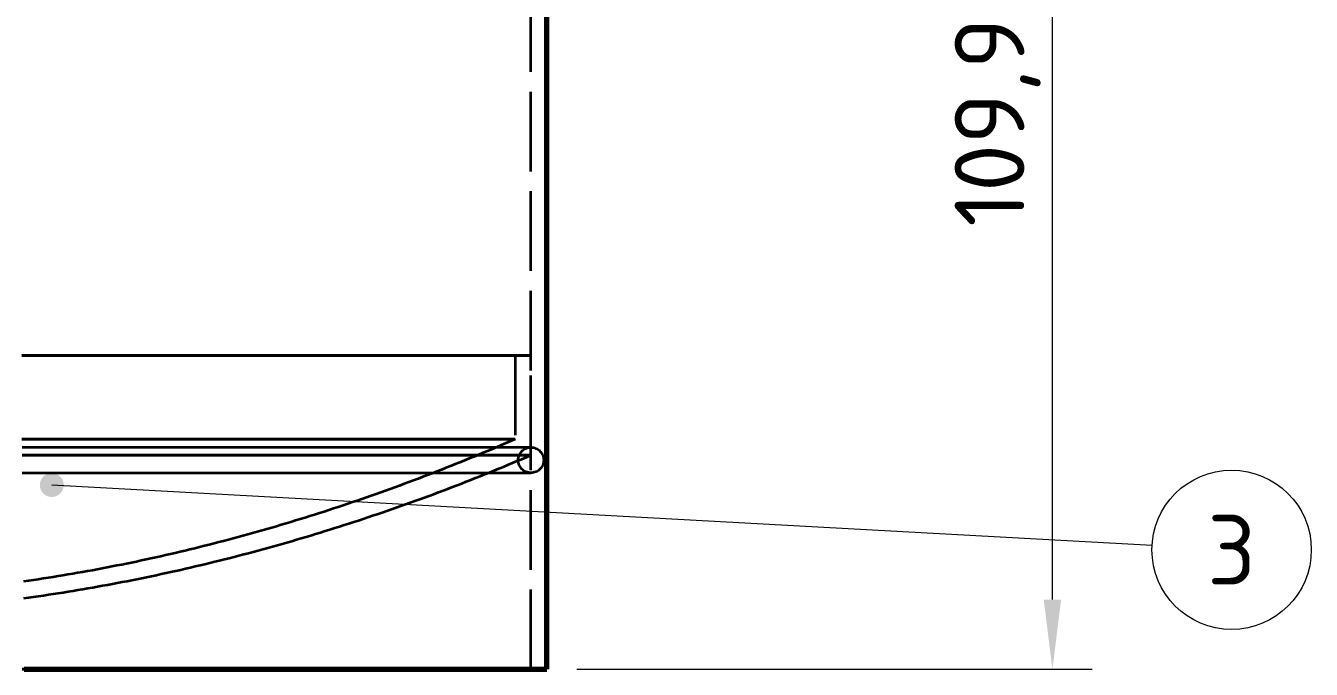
# Model space of a CAD drawing. Header units: millimetres. Extents: x 0 to 2382, y 0 to 420.
# Drawn here: x 171.3 to 235.8, y 153.5 to 185.8 of the extents above; entities that cross this region are included whole.
import ezdxf
from ezdxf.enums import TextEntityAlignment as Align

# ---------------------------------------------------------------- set-up
doc = ezdxf.new("R2010")
doc.units = ezdxf.units.MM
doc.linetypes.add('IRAM-E-TRAZOS', pattern=[5, 4, -1])
for name, color, linetype, lineweight in [('01-VISIBLE', 7, 'CONTINUOUS', 70), ('02-OCULTA', 4, 'IRAM-E-TRAZOS', 35), ('04-COTA', 3, 'CONTINUOUS', 18), ('06-TEXTO', 7, 'CONTINUOUS', 25), ('08-FINA', 5, 'CONTINUOUS', 18)]:
    doc.layers.add(name, color=color, linetype=linetype, lineweight=lineweight)
doc.styles.add('ISO3098', font='isocpeur.ttf')
doc.dimstyles.new('FLAMA-IRAM', dxfattribs={"dimtxt": 3.5, "dimasz": 3.5, "dimexe": 2, "dimexo": 1.5, "dimgap": 1, "dimtad": 1, "dimdec": 1, "dimtxsty": 'ISO3098', "dimblk": 'IRAM_FLECHA', "dimblk1": 'IRAM_FLECHA', "dimblk2": 'IRAM_FLECHA', "dimcen": 2.5, "dimclrd": 256, "dimclre": 256, "dimclrt": 256, "dimazin": 3, "dimtfac": 1, "dimtmove": 0, "dimatfit": 3, "dimlwd": 18, "dimlwe": 18})

# ---------------------------------------------------------------- blocks, each defined once
blk = doc.blocks.new('IRAM_FLECHA')
blk.add_solid([(0, 0), (-1, 0.125), (-1, -0.125)])

msp = doc.modelspace()

# ---------------------------------------------------------------- hatches: boundary and pattern name
at = {"layer": '08-FINA'}
h = msp.add_hatch(color=7, dxfattribs=at)
h.dxf.hatch_style = 1
edge = h.paths.add_edge_path()
edge.add_arc((172.559, 162.721), 0.6, 0, 360)

# ---------------------------------------------------------------- linework, layer by layer
at = {"layer": '01-VISIBLE'}
msp.add_line((197.422, 153.471), (197.422, 204.809), dxfattribs=at)
msp.add_lwpolyline([(171.172, 153.471), (171.422, 153.471), (171.672, 153.471), (171.922, 153.471), (172.172, 153.471), (172.422, 153.471), (172.672, 153.471), (172.922, 153.471), (173.172, 153.471), (173.422, 153.471), (173.672, 153.471), (173.922, 153.471), (174.172, 153.471), (174.422, 153.471), (174.672, 153.471), (174.922, 153.471), (175.172, 153.471), (175.422, 153.471), (175.672, 153.471), (175.922, 153.471), (176.172, 153.471), (176.422, 153.471), (176.672, 153.471), (176.922, 153.471), (177.172, 153.471), (177.422, 153.471), (177.672, 153.471), (177.922, 153.471), (178.172, 153.471), (178.422, 153.471), (178.672, 153.471), (178.922, 153.471), (179.172, 153.471), (179.422, 153.471), (179.672, 153.471), (179.922, 153.471), (180.172, 153.471), (180.422, 153.471), (180.672, 153.471), (180.922, 153.471), (181.172, 153.471), (181.422, 153.471), (181.672, 153.471), (181.922, 153.471), (182.172, 153.471), (182.422, 153.471), (182.672, 153.471), (182.922, 153.471), (183.172, 153.471), (183.422, 153.471), (183.672, 153.471), (183.922, 153.471), (184.172, 153.471), (184.422, 153.471), (184.672, 153.471), (184.922, 153.471), (185.172, 153.471), (185.422, 153.471), (185.672, 153.471), (185.922, 153.471), (186.172, 153.471), (186.422, 153.471), (186.672, 153.471), (186.922, 153.471), (187.172, 153.471), (187.422, 153.471), (187.672, 153.471), (187.922, 153.471), (188.172, 153.471), (188.422, 153.471), (188.672, 153.471), (188.922, 153.471), (189.172, 153.471), (189.422, 153.471), (189.672, 153.471), (189.922, 153.471), (190.172, 153.471), (190.422, 153.471), (190.672, 153.471), (190.922, 153.471), (191.172, 153.471), (191.422, 153.471), (191.672, 153.471), (191.922, 153.471), (192.172, 153.471), (192.422, 153.471), (192.672, 153.471), (192.922, 153.471), (193.172, 153.471), (193.422, 153.471), (193.672, 153.471), (193.922, 153.471), (194.172, 153.471), (194.422, 153.471), (194.672, 153.471), (194.922, 153.471), (195.172, 153.471), (195.422, 153.471), (195.672, 153.471), (195.922, 153.471), (196.172, 153.471), (196.422, 153.471), (196.672, 153.471), (196.922, 153.471), (197.172, 153.471), (197.422, 153.471)], dxfattribs=at)
at = {"layer": '02-OCULTA'}
for p, q in [((196.622, 153.471), (196.622, 311.614)), ((195.822, 169.221), (195.822, 165.021)), ((196.622, 164.221), (196.622, 169.221))]:
    msp.add_line(p, q, dxfattribs=at)
for points in [[(195.822, 169.221), (195.571, 169.221), (195.321, 169.221), (195.071, 169.221), (194.821, 169.221), (194.571, 169.221), (194.321, 169.221), (194.07, 169.221), (193.82, 169.221), (193.57, 169.221), (193.32, 169.221), (193.07, 169.221), (192.82, 169.221), (192.569, 169.221), (192.319, 169.221), (192.069, 169.221), (191.819, 169.221), (191.569, 169.221), (191.319, 169.221), (191.068, 169.221), (190.818, 169.221), (190.568, 169.221), (190.318, 169.221), (190.068, 169.221), (189.818, 169.221), (189.567, 169.221), (189.317, 169.221), (189.067, 169.221), (188.817, 169.221), (188.567, 169.221), (188.317, 169.221), (188.066, 169.221), (187.816, 169.221), (187.566, 169.221), (187.316, 169.221), (187.066, 169.221), (186.816, 169.221), (186.565, 169.221), (186.315, 169.221), (186.065, 169.221), (185.815, 169.221), (185.565, 169.221), (185.314, 169.221), (185.064, 169.221), (184.814, 169.221), (184.564, 169.221), (184.314, 169.221), (184.064, 169.221), (183.813, 169.221), (183.563, 169.221), (183.313, 169.221), (183.063, 169.221), (182.813, 169.221), (182.563, 169.221), (182.312, 169.221), (182.062, 169.221), (181.812, 169.221), (181.562, 169.221), (181.312, 169.221), (181.062, 169.221), (180.811, 169.221), (180.561, 169.221), (180.311, 169.221), (180.061, 169.221), (179.811, 169.221), (179.561, 169.221), (179.31, 169.221), (179.06, 169.221), (178.81, 169.221), (178.56, 169.221), (178.31, 169.221), (178.06, 169.221), (177.809, 169.221), (177.559, 169.221), (177.309, 169.221), (177.059, 169.221), (176.809, 169.221), (176.559, 169.221), (176.308, 169.221), (176.058, 169.221), (175.808, 169.221), (175.558, 169.221), (175.308, 169.221), (175.058, 169.221), (174.807, 169.221), (174.557, 169.221), (174.307, 169.221), (174.057, 169.221), (173.807, 169.221), (173.556, 169.221), (173.306, 169.221), (173.056, 169.221), (172.806, 169.221), (172.556, 169.221), (172.306, 169.221), (172.055, 169.221), (171.805, 169.221), (171.555, 169.221), (171.305, 169.221), (171.055, 169.221)], [(171.055, 169.221), (171.305, 169.221), (171.555, 169.221), (171.805, 169.221), (172.055, 169.221), (172.306, 169.221), (172.556, 169.221), (172.806, 169.221), (173.056, 169.221), (173.306, 169.221), (173.556, 169.221), (173.807, 169.221), (174.057, 169.221), (174.307, 169.221), (174.557, 169.221), (174.807, 169.221), (175.058, 169.221), (175.308, 169.221), (175.558, 169.221), (175.808, 169.221), (176.058, 169.221), (176.308, 169.221), (176.559, 169.221), (176.809, 169.221), (177.059, 169.221), (177.309, 169.221), (177.559, 169.221), (177.809, 169.221), (178.06, 169.221), (178.31, 169.221), (178.56, 169.221), (178.81, 169.221), (179.06, 169.221), (179.31, 169.221), (179.561, 169.221), (179.811, 169.221), (180.061, 169.221), (180.311, 169.221), (180.561, 169.221), (180.811, 169.221), (181.062, 169.221), (181.312, 169.221), (181.562, 169.221), (181.812, 169.221), (182.062, 169.221), (182.312, 169.221), (182.563, 169.221), (182.813, 169.221), (183.063, 169.221), (183.313, 169.221), (183.563, 169.221), (183.813, 169.221), (184.064, 169.221), (184.314, 169.221), (184.564, 169.221), (184.814, 169.221), (185.064, 169.221), (185.314, 169.221), (185.565, 169.221), (185.815, 169.221), (186.065, 169.221), (186.315, 169.221), (186.565, 169.221), (186.816, 169.221), (187.066, 169.221), (187.316, 169.221), (187.566, 169.221), (187.816, 169.221), (188.066, 169.221), (188.317, 169.221), (188.567, 169.221), (188.817, 169.221), (189.067, 169.221), (189.317, 169.221), (189.567, 169.221), (189.818, 169.221), (190.068, 169.221), (190.318, 169.221), (190.568, 169.221), (190.818, 169.221), (191.068, 169.221), (191.319, 169.221), (191.569, 169.221), (191.819, 169.221), (192.069, 169.221), (192.319, 169.221), (192.569, 169.221), (192.82, 169.221), (193.07, 169.221), (193.32, 169.221), (193.57, 169.221), (193.82, 169.221), (194.07, 169.221), (194.321, 169.221), (194.571, 169.221), (194.821, 169.221), (195.071, 169.221), (195.321, 169.221), (195.571, 169.221), (195.822, 169.221)], [(196.622, 169.221), (196.371, 169.221), (196.121, 169.221), (195.87, 169.221), (195.62, 169.221), (195.369, 169.221), (195.119, 169.221), (194.868, 169.221), (194.618, 169.221), (194.367, 169.221), (194.117, 169.221), (193.866, 169.221), (193.616, 169.221), (193.365, 169.221), (193.115, 169.221), (192.864, 169.221), (192.614, 169.221), (192.363, 169.221), (192.113, 169.221), (191.862, 169.221), (191.612, 169.221), (191.361, 169.221), (191.111, 169.221), (190.86, 169.221), (190.61, 169.221), (190.359, 169.221), (190.109, 169.221), (189.858, 169.221), (189.608, 169.221), (189.357, 169.221), (189.107, 169.221), (188.856, 169.221), (188.606, 169.221), (188.355, 169.221), (188.105, 169.221), (187.854, 169.221), (187.604, 169.221), (187.353, 169.221), (187.103, 169.221), (186.852, 169.221), (186.602, 169.221), (186.351, 169.221), (186.101, 169.221), (185.85, 169.221), (185.6, 169.221), (185.349, 169.221), (185.099, 169.221), (184.848, 169.221), (184.598, 169.221), (184.347, 169.221), (184.097, 169.221), (183.846, 169.221), (183.596, 169.221), (183.345, 169.221), (183.095, 169.221), (182.844, 169.221), (182.594, 169.221), (182.343, 169.221), (182.093, 169.221), (181.842, 169.221), (181.592, 169.221), (181.341, 169.221), (181.091, 169.221), (180.84, 169.221), (180.59, 169.221), (180.339, 169.221), (180.089, 169.221), (179.838, 169.221), (179.588, 169.221), (179.337, 169.221), (179.087, 169.221), (178.836, 169.221), (178.586, 169.221), (178.335, 169.221), (178.085, 169.221), (177.834, 169.221), (177.584, 169.221), (177.333, 169.221), (177.083, 169.221), (176.832, 169.221), (176.582, 169.221), (176.331, 169.221), (176.081, 169.221), (175.83, 169.221), (175.58, 169.221), (175.329, 169.221), (175.079, 169.221), (174.828, 169.221), (174.578, 169.221), (174.327, 169.221), (174.077, 169.221), (173.826, 169.221), (173.576, 169.221), (173.325, 169.221), (173.075, 169.221), (172.824, 169.221), (172.574, 169.221), (172.323, 169.221), (172.073, 169.221), (171.822, 169.221), (171.571, 169.221), (171.321, 169.221), (171.07, 169.221)], [(171.07, 169.221), (171.321, 169.221), (171.571, 169.221), (171.822, 169.221), (172.073, 169.221), (172.323, 169.221), (172.574, 169.221), (172.824, 169.221), (173.075, 169.221), (173.325, 169.221), (173.576, 169.221), (173.826, 169.221), (174.077, 169.221), (174.327, 169.221), (174.578, 169.221), (174.828, 169.221), (175.079, 169.221), (175.329, 169.221), (175.58, 169.221), (175.83, 169.221), (176.081, 169.221), (176.331, 169.221), (176.582, 169.221), (176.832, 169.221), (177.083, 169.221), (177.333, 169.221), (177.584, 169.221), (177.834, 169.221), (178.085, 169.221), (178.335, 169.221), (178.586, 169.221), (178.836, 169.221), (179.087, 169.221), (179.337, 169.221), (179.588, 169.221), (179.838, 169.221), (180.089, 169.221), (180.339, 169.221), (180.59, 169.221), (180.84, 169.221), (181.091, 169.221), (181.341, 169.221), (181.592, 169.221), (181.842, 169.221), (182.093, 169.221), (182.343, 169.221), (182.594, 169.221), (182.844, 169.221), (183.095, 169.221), (183.345, 169.221), (183.596, 169.221), (183.846, 169.221), (184.097, 169.221), (184.347, 169.221), (184.598, 169.221), (184.848, 169.221), (185.099, 169.221), (185.349, 169.221), (185.6, 169.221), (185.85, 169.221), (186.101, 169.221), (186.351, 169.221), (186.602, 169.221), (186.852, 169.221), (187.103, 169.221), (187.353, 169.221), (187.604, 169.221), (187.854, 169.221), (188.105, 169.221), (188.355, 169.221), (188.606, 169.221), (188.856, 169.221), (189.107, 169.221), (189.357, 169.221), (189.608, 169.221), (189.858, 169.221), (190.109, 169.221), (190.359, 169.221), (190.61, 169.221), (190.86, 169.221), (191.111, 169.221), (191.361, 169.221), (191.612, 169.221), (191.862, 169.221), (192.113, 169.221), (192.363, 169.221), (192.614, 169.221), (192.864, 169.221), (193.115, 169.221), (193.365, 169.221), (193.616, 169.221), (193.866, 169.221), (194.117, 169.221), (194.367, 169.221), (194.618, 169.221), (194.868, 169.221), (195.119, 169.221), (195.369, 169.221), (195.62, 169.221), (195.87, 169.221), (196.121, 169.221), (196.371, 169.221), (196.622, 169.221)], [(195.822, 165.021), (195.571, 165.021), (195.321, 165.021), (195.071, 165.021), (194.821, 165.021), (194.571, 165.021), (194.321, 165.021), (194.07, 165.021), (193.82, 165.021), (193.57, 165.021), (193.32, 165.021), (193.07, 165.021), (192.82, 165.021), (192.569, 165.021), (192.319, 165.021), (192.069, 165.021), (191.819, 165.021), (191.569, 165.021), (191.319, 165.021), (191.068, 165.021), (190.818, 165.021), (190.568, 165.021), (190.318, 165.021), (190.068, 165.021), (189.818, 165.021), (189.567, 165.021), (189.317, 165.021), (189.067, 165.021), (188.817, 165.021), (188.567, 165.021), (188.317, 165.021), (188.066, 165.021), (187.816, 165.021), (187.566, 165.021), (187.316, 165.021), (187.066, 165.021), (186.816, 165.021), (186.565, 165.021), (186.315, 165.021), (186.065, 165.021), (185.815, 165.021), (185.565, 165.021), (185.314, 165.021), (185.064, 165.021), (184.814, 165.021), (184.564, 165.021), (184.314, 165.021), (184.064, 165.021), (183.813, 165.021), (183.563, 165.021), (183.313, 165.021), (183.063, 165.021), (182.813, 165.021), (182.563, 165.021), (182.312, 165.021), (182.062, 165.021), (181.812, 165.021), (181.562, 165.021), (181.312, 165.021), (181.062, 165.021), (180.811, 165.021), (180.561, 165.021), (180.311, 165.021), (180.061, 165.021), (179.811, 165.021), (179.561, 165.021), (179.31, 165.021), (179.06, 165.021), (178.81, 165.021), (178.56, 165.021), (178.31, 165.021), (178.06, 165.021), (177.809, 165.021), (177.559, 165.021), (177.309, 165.021), (177.059, 165.021), (176.809, 165.021), (176.559, 165.021), (176.308, 165.021), (176.058, 165.021), (175.808, 165.021), (175.558, 165.021), (175.308, 165.021), (175.058, 165.021), (174.807, 165.021), (174.557, 165.021), (174.307, 165.021), (174.057, 165.021), (173.807, 165.021), (173.556, 165.021), (173.306, 165.021), (173.056, 165.021), (172.806, 165.021), (172.556, 165.021), (172.306, 165.021), (172.055, 165.021), (171.805, 165.021), (171.555, 165.021), (171.305, 165.021), (171.055, 165.021)], [(171.055, 165.021), (171.305, 165.021), (171.555, 165.021), (171.805, 165.021), (172.055, 165.021), (172.306, 165.021), (172.556, 165.021), (172.806, 165.021), (173.056, 165.021), (173.306, 165.021), (173.556, 165.021), (173.807, 165.021), (174.057, 165.021), (174.307, 165.021), (174.557, 165.021), (174.807, 165.021), (175.058, 165.021), (175.308, 165.021), (175.558, 165.021), (175.808, 165.021), (176.058, 165.021), (176.308, 165.021), (176.559, 165.021), (176.809, 165.021), (177.059, 165.021), (177.309, 165.021), (177.559, 165.021), (177.809, 165.021), (178.06, 165.021), (178.31, 165.021), (178.56, 165.021), (178.81, 165.021), (179.06, 165.021), (179.31, 165.021), (179.561, 165.021), (179.811, 165.021), (180.061, 165.021), (180.311, 165.021), (180.561, 165.021), (180.811, 165.021), (181.062, 165.021), (181.312, 165.021), (181.562, 165.021), (181.812, 165.021), (182.062, 165.021), (182.312, 165.021), (182.563, 165.021), (182.813, 165.021), (183.063, 165.021), (183.313, 165.021), (183.563, 165.021), (183.813, 165.021), (184.064, 165.021), (184.314, 165.021), (184.564, 165.021), (184.814, 165.021), (185.064, 165.021), (185.314, 165.021), (185.565, 165.021), (185.815, 165.021), (186.065, 165.021), (186.315, 165.021), (186.565, 165.021), (186.816, 165.021), (187.066, 165.021), (187.316, 165.021), (187.566, 165.021), (187.816, 165.021), (188.066, 165.021), (188.317, 165.021), (188.567, 165.021), (188.817, 165.021), (189.067, 165.021), (189.317, 165.021), (189.567, 165.021), (189.818, 165.021), (190.068, 165.021), (190.318, 165.021), (190.568, 165.021), (190.818, 165.021), (191.068, 165.021), (191.319, 165.021), (191.569, 165.021), (191.819, 165.021), (192.069, 165.021), (192.319, 165.021), (192.569, 165.021), (192.82, 165.021), (193.07, 165.021), (193.32, 165.021), (193.57, 165.021), (193.82, 165.021), (194.07, 165.021), (194.321, 165.021), (194.571, 165.021), (194.821, 165.021), (195.071, 165.021), (195.321, 165.021), (195.571, 165.021), (195.822, 165.021)], [(195.822, 165.021), (195.592, 164.922), (195.363, 164.822), (195.133, 164.723), (194.903, 164.625), (194.672, 164.528), (194.442, 164.43), (194.211, 164.334), (193.98, 164.238), (193.749, 164.142), (193.517, 164.047), (193.285, 163.953), (193.053, 163.859), (192.821, 163.765), (192.589, 163.672), (192.356, 163.58), (192.124, 163.488), (191.891, 163.397), (191.657, 163.307), (191.424, 163.217), (191.19, 163.127), (190.956, 163.038), (190.722, 162.95), (190.488, 162.862), (190.253, 162.775), (190.018, 162.689), (189.784, 162.603), (189.548, 162.517), (189.313, 162.432), (189.077, 162.348), (188.842, 162.264), (188.605, 162.181), (188.369, 162.099), (188.133, 162.017), (187.896, 161.936), (187.659, 161.855), (187.422, 161.775), (187.185, 161.695), (186.948, 161.616), (186.71, 161.538), (186.472, 161.46), (186.234, 161.383), (185.996, 161.307), (185.757, 161.231), (185.519, 161.156), (185.28, 161.081), (185.041, 161.007), (184.802, 160.934), (184.562, 160.861), (184.323, 160.789), (184.083, 160.717), (183.843, 160.647), (183.603, 160.576), (183.362, 160.507), (183.122, 160.438), (182.881, 160.369), (182.64, 160.302), (182.399, 160.235), (182.158, 160.168), (181.916, 160.103), (181.675, 160.037), (181.433, 159.973), (181.191, 159.909), (180.949, 159.846), (180.707, 159.784), (180.464, 159.722), (180.222, 159.661), (179.979, 159.6), (179.736, 159.54), (179.493, 159.481), (179.25, 159.422), (179.006, 159.365), (178.763, 159.307), (178.519, 159.251), (178.275, 159.195), (178.031, 159.14), (177.787, 159.085), (177.542, 159.031), (177.298, 158.978), (177.053, 158.926), (176.808, 158.874), (176.563, 158.823), (176.318, 158.773), (176.073, 158.723), (175.828, 158.674), (175.582, 158.625), (175.337, 158.578), (175.091, 158.531), (174.845, 158.484), (174.599, 158.439), (174.353, 158.394), (174.106, 158.35), (173.86, 158.306), (173.613, 158.264), (173.367, 158.222), (173.12, 158.18), (172.873, 158.14), (172.626, 158.1), (172.379, 158.06), (172.132, 158.022), (171.884, 157.984), (171.637, 157.947), (171.389, 157.91), (171.142, 157.875)], [(196.622, 164.611), (196.371, 164.611), (196.121, 164.611), (195.87, 164.611), (195.62, 164.611), (195.369, 164.611), (195.119, 164.611), (194.868, 164.611), (194.618, 164.611), (194.367, 164.611), (194.117, 164.611), (193.866, 164.611), (193.616, 164.611), (193.365, 164.611), (193.115, 164.611), (192.864, 164.611), (192.614, 164.611), (192.363, 164.611), (192.113, 164.611), (191.862, 164.611), (191.612, 164.611), (191.361, 164.611), (191.111, 164.611), (190.86, 164.611), (190.61, 164.611), (190.359, 164.611), (190.109, 164.611), (189.858, 164.611), (189.608, 164.611), (189.357, 164.611), (189.107, 164.611), (188.856, 164.611), (188.606, 164.611), (188.355, 164.611), (188.105, 164.611), (187.854, 164.611), (187.604, 164.611), (187.353, 164.611), (187.103, 164.611), (186.852, 164.611), (186.602, 164.611), (186.351, 164.611), (186.101, 164.611), (185.85, 164.611), (185.6, 164.611), (185.349, 164.611), (185.099, 164.611), (184.848, 164.611), (184.598, 164.611), (184.347, 164.611), (184.097, 164.611), (183.846, 164.611), (183.596, 164.611), (183.345, 164.611), (183.095, 164.611), (182.844, 164.611), (182.594, 164.611), (182.343, 164.611), (182.093, 164.611), (181.842, 164.611), (181.592, 164.611), (181.341, 164.611), (181.091, 164.611), (180.84, 164.611), (180.59, 164.611), (180.339, 164.611), (180.089, 164.611), (179.838, 164.611), (179.588, 164.611), (179.337, 164.611), (179.087, 164.611), (178.836, 164.611), (178.586, 164.611), (178.335, 164.611), (178.085, 164.611), (177.834, 164.611), (177.584, 164.611), (177.333, 164.611), (177.083, 164.611), (176.832, 164.611), (176.582, 164.611), (176.331, 164.611), (176.081, 164.611), (175.83, 164.611), (175.58, 164.611), (175.329, 164.611), (175.079, 164.611), (174.828, 164.611), (174.578, 164.611), (174.327, 164.611), (174.077, 164.611), (173.826, 164.611), (173.576, 164.611), (173.325, 164.611), (173.075, 164.611), (172.824, 164.611), (172.574, 164.611), (172.323, 164.611), (172.073, 164.611), (171.822, 164.611), (171.571, 164.611), (171.321, 164.611), (171.07, 164.611)], [(196.622, 164.611), (196.371, 164.611), (196.121, 164.611), (195.87, 164.611), (195.62, 164.611), (195.369, 164.611), (195.119, 164.611), (194.868, 164.611), (194.618, 164.611), (194.367, 164.611), (194.117, 164.611), (193.866, 164.611), (193.616, 164.611), (193.365, 164.611), (193.115, 164.611), (192.864, 164.611), (192.614, 164.611), (192.363, 164.611), (192.113, 164.611), (191.862, 164.611), (191.612, 164.611), (191.361, 164.611), (191.111, 164.611), (190.86, 164.611), (190.61, 164.611), (190.359, 164.611), (190.109, 164.611), (189.858, 164.611), (189.608, 164.611), (189.357, 164.611), (189.107, 164.611), (188.856, 164.611), (188.606, 164.611), (188.355, 164.611), (188.105, 164.611), (187.854, 164.611), (187.604, 164.611), (187.353, 164.611), (187.103, 164.611), (186.852, 164.611), (186.602, 164.611), (186.351, 164.611), (186.101, 164.611), (185.85, 164.611), (185.6, 164.611), (185.349, 164.611), (185.099, 164.611), (184.848, 164.611), (184.598, 164.611), (184.347, 164.611), (184.097, 164.611), (183.846, 164.611), (183.596, 164.611), (183.345, 164.611), (183.095, 164.611), (182.844, 164.611), (182.594, 164.611), (182.343, 164.611), (182.093, 164.611), (181.842, 164.611), (181.592, 164.611), (181.341, 164.611), (181.091, 164.611), (180.84, 164.611), (180.59, 164.611), (180.339, 164.611), (180.089, 164.611), (179.838, 164.611), (179.588, 164.611), (179.337, 164.611), (179.087, 164.611), (178.836, 164.611), (178.586, 164.611), (178.335, 164.611), (178.085, 164.611), (177.834, 164.611), (177.584, 164.611), (177.333, 164.611), (177.083, 164.611), (176.832, 164.611), (176.582, 164.611), (176.331, 164.611), (176.081, 164.611), (175.83, 164.611), (175.58, 164.611), (175.329, 164.611), (175.079, 164.611), (174.828, 164.611), (174.578, 164.611), (174.327, 164.611), (174.077, 164.611), (173.826, 164.611), (173.576, 164.611), (173.325, 164.611), (173.075, 164.611), (172.824, 164.611), (172.574, 164.611), (172.323, 164.611), (172.073, 164.611), (171.822, 164.611), (171.571, 164.611), (171.321, 164.611), (171.07, 164.611)], [(196.622, 164.221), (196.371, 164.221), (196.121, 164.221), (195.87, 164.221), (195.62, 164.221), (195.369, 164.221), (195.119, 164.221), (194.868, 164.221), (194.618, 164.221), (194.367, 164.221), (194.117, 164.221), (193.866, 164.221), (193.616, 164.221), (193.365, 164.221), (193.115, 164.221), (192.864, 164.221), (192.614, 164.221), (192.363, 164.221), (192.113, 164.221), (191.862, 164.221), (191.612, 164.221), (191.361, 164.221), (191.111, 164.221), (190.86, 164.221), (190.61, 164.221), (190.359, 164.221), (190.109, 164.221), (189.858, 164.221), (189.608, 164.221), (189.357, 164.221), (189.107, 164.221), (188.856, 164.221), (188.606, 164.221), (188.355, 164.221), (188.105, 164.221), (187.854, 164.221), (187.604, 164.221), (187.353, 164.221), (187.103, 164.221), (186.852, 164.221), (186.602, 164.221), (186.351, 164.221), (186.101, 164.221), (185.85, 164.221), (185.6, 164.221), (185.349, 164.221), (185.099, 164.221), (184.848, 164.221), (184.598, 164.221), (184.347, 164.221), (184.097, 164.221), (183.846, 164.221), (183.596, 164.221), (183.345, 164.221), (183.095, 164.221), (182.844, 164.221), (182.594, 164.221), (182.343, 164.221), (182.093, 164.221), (181.842, 164.221), (181.592, 164.221), (181.341, 164.221), (181.091, 164.221), (180.84, 164.221), (180.59, 164.221), (180.339, 164.221), (180.089, 164.221), (179.838, 164.221), (179.588, 164.221), (179.337, 164.221), (179.087, 164.221), (178.836, 164.221), (178.586, 164.221), (178.335, 164.221), (178.085, 164.221), (177.834, 164.221), (177.584, 164.221), (177.333, 164.221), (177.083, 164.221), (176.832, 164.221), (176.582, 164.221), (176.331, 164.221), (176.081, 164.221), (175.83, 164.221), (175.58, 164.221), (175.329, 164.221), (175.079, 164.221), (174.828, 164.221), (174.578, 164.221), (174.327, 164.221), (174.077, 164.221), (173.826, 164.221), (173.576, 164.221), (173.325, 164.221), (173.075, 164.221), (172.824, 164.221), (172.574, 164.221), (172.323, 164.221), (172.073, 164.221), (171.822, 164.221), (171.571, 164.221), (171.321, 164.221), (171.07, 164.221)], [(171.07, 164.221), (171.321, 164.221), (171.571, 164.221), (171.822, 164.221), (172.073, 164.221), (172.323, 164.221), (172.574, 164.221), (172.824, 164.221), (173.075, 164.221), (173.325, 164.221), (173.576, 164.221), (173.826, 164.221), (174.077, 164.221), (174.327, 164.221), (174.578, 164.221), (174.828, 164.221), (175.079, 164.221), (175.329, 164.221), (175.58, 164.221), (175.83, 164.221), (176.081, 164.221), (176.331, 164.221), (176.582, 164.221), (176.832, 164.221), (177.083, 164.221), (177.333, 164.221), (177.584, 164.221), (177.834, 164.221), (178.085, 164.221), (178.335, 164.221), (178.586, 164.221), (178.836, 164.221), (179.087, 164.221), (179.337, 164.221), (179.588, 164.221), (179.838, 164.221), (180.089, 164.221), (180.339, 164.221), (180.59, 164.221), (180.84, 164.221), (181.091, 164.221), (181.341, 164.221), (181.592, 164.221), (181.842, 164.221), (182.093, 164.221), (182.343, 164.221), (182.594, 164.221), (182.844, 164.221), (183.095, 164.221), (183.345, 164.221), (183.596, 164.221), (183.846, 164.221), (184.097, 164.221), (184.347, 164.221), (184.598, 164.221), (184.848, 164.221), (185.099, 164.221), (185.349, 164.221), (185.6, 164.221), (185.85, 164.221), (186.101, 164.221), (186.351, 164.221), (186.602, 164.221), (186.852, 164.221), (187.103, 164.221), (187.353, 164.221), (187.604, 164.221), (187.854, 164.221), (188.105, 164.221), (188.355, 164.221), (188.606, 164.221), (188.856, 164.221), (189.107, 164.221), (189.357, 164.221), (189.608, 164.221), (189.858, 164.221), (190.109, 164.221), (190.359, 164.221), (190.61, 164.221), (190.86, 164.221), (191.111, 164.221), (191.361, 164.221), (191.612, 164.221), (191.862, 164.221), (192.113, 164.221), (192.363, 164.221), (192.614, 164.221), (192.864, 164.221), (193.115, 164.221), (193.365, 164.221), (193.616, 164.221), (193.866, 164.221), (194.117, 164.221), (194.367, 164.221), (194.618, 164.221), (194.868, 164.221), (195.119, 164.221), (195.369, 164.221), (195.62, 164.221), (195.87, 164.221), (196.121, 164.221), (196.371, 164.221), (196.622, 164.221)], [(171.153, 157.04), (171.401, 157.075), (171.649, 157.11), (171.897, 157.145), (172.145, 157.181), (172.392, 157.218), (172.64, 157.256), (172.887, 157.295), (173.135, 157.334), (173.382, 157.373), (173.629, 157.414), (173.876, 157.455), (174.123, 157.497), (174.37, 157.539), (174.616, 157.582), (174.863, 157.626), (175.109, 157.67), (175.355, 157.715), (175.602, 157.761), (175.848, 157.808), (176.094, 157.855), (176.339, 157.903), (176.585, 157.951), (176.831, 158), (177.076, 158.05), (177.321, 158.1), (177.566, 158.152), (177.811, 158.203), (178.056, 158.256), (178.301, 158.309), (178.545, 158.362), (178.79, 158.417), (179.034, 158.472), (179.278, 158.527), (179.522, 158.584), (179.766, 158.641), (180.01, 158.698), (180.253, 158.757), (180.497, 158.815), (180.74, 158.875), (180.983, 158.935), (181.226, 158.996), (181.469, 159.057), (181.711, 159.119), (181.954, 159.182), (182.196, 159.245), (182.438, 159.309), (182.68, 159.374), (182.922, 159.439), (183.163, 159.505), (183.405, 159.571), (183.646, 159.638), (183.887, 159.706), (184.128, 159.774), (184.369, 159.843), (184.609, 159.912), (184.85, 159.982), (185.09, 160.053), (185.33, 160.124), (185.57, 160.196), (185.809, 160.269), (186.049, 160.342), (186.288, 160.416), (186.527, 160.49), (186.766, 160.565), (187.005, 160.64), (187.243, 160.716), (187.482, 160.793), (187.72, 160.87), (187.958, 160.948), (188.196, 161.027), (188.433, 161.106), (188.671, 161.185), (188.908, 161.265), (189.145, 161.346), (189.382, 161.427), (189.618, 161.509), (189.855, 161.592), (190.091, 161.675), (190.327, 161.758), (190.563, 161.842), (190.799, 161.927), (191.034, 162.012), (191.269, 162.098), (191.504, 162.184), (191.739, 162.271), (191.974, 162.359), (192.208, 162.447), (192.442, 162.535), (192.676, 162.625), (192.91, 162.714), (193.144, 162.804), (193.377, 162.895), (193.61, 162.987), (193.843, 163.078), (194.076, 163.171), (194.308, 163.264), (194.541, 163.357), (194.773, 163.451), (195.005, 163.545), (195.236, 163.64), (195.468, 163.736), (195.699, 163.832), (195.93, 163.929), (196.161, 164.026), (196.391, 164.123), (196.622, 164.221)], [(171.07, 163.331), (171.321, 163.331), (171.571, 163.331), (171.822, 163.331), (172.073, 163.331), (172.323, 163.331), (172.574, 163.331), (172.824, 163.331), (173.075, 163.331), (173.325, 163.331), (173.576, 163.331), (173.826, 163.331), (174.077, 163.331), (174.327, 163.331), (174.578, 163.331), (174.828, 163.331), (175.079, 163.331), (175.329, 163.331), (175.58, 163.331), (175.83, 163.331), (176.081, 163.331), (176.331, 163.331), (176.582, 163.331), (176.832, 163.331), (177.083, 163.331), (177.333, 163.331), (177.584, 163.331), (177.834, 163.331), (178.085, 163.331), (178.335, 163.331), (178.586, 163.331), (178.836, 163.331), (179.087, 163.331), (179.337, 163.331), (179.588, 163.331), (179.838, 163.331), (180.089, 163.331), (180.339, 163.331), (180.59, 163.331), (180.84, 163.331), (181.091, 163.331), (181.341, 163.331), (181.592, 163.331), (181.842, 163.331), (182.093, 163.331), (182.343, 163.331), (182.594, 163.331), (182.844, 163.331), (183.095, 163.331), (183.345, 163.331), (183.596, 163.331), (183.846, 163.331), (184.097, 163.331), (184.347, 163.331), (184.598, 163.331), (184.848, 163.331), (185.099, 163.331), (185.349, 163.331), (185.6, 163.331), (185.85, 163.331), (186.101, 163.331), (186.351, 163.331), (186.602, 163.331), (186.852, 163.331), (187.103, 163.331), (187.353, 163.331), (187.604, 163.331), (187.854, 163.331), (188.105, 163.331), (188.355, 163.331), (188.606, 163.331), (188.856, 163.331), (189.107, 163.331), (189.357, 163.331), (189.608, 163.331), (189.858, 163.331), (190.109, 163.331), (190.359, 163.331), (190.61, 163.331), (190.86, 163.331), (191.111, 163.331), (191.361, 163.331), (191.612, 163.331), (191.862, 163.331), (192.113, 163.331), (192.363, 163.331), (192.614, 163.331), (192.864, 163.331), (193.115, 163.331), (193.365, 163.331), (193.616, 163.331), (193.866, 163.331), (194.117, 163.331), (194.367, 163.331), (194.618, 163.331), (194.868, 163.331), (195.119, 163.331), (195.369, 163.331), (195.62, 163.331), (195.87, 163.331), (196.121, 163.331), (196.371, 163.331), (196.622, 163.331)], [(171.07, 163.331), (171.321, 163.331), (171.571, 163.331), (171.822, 163.331), (172.073, 163.331), (172.323, 163.331), (172.574, 163.331), (172.824, 163.331), (173.075, 163.331), (173.325, 163.331), (173.576, 163.331), (173.826, 163.331), (174.077, 163.331), (174.327, 163.331), (174.578, 163.331), (174.828, 163.331), (175.079, 163.331), (175.329, 163.331), (175.58, 163.331), (175.83, 163.331), (176.081, 163.331), (176.331, 163.331), (176.582, 163.331), (176.832, 163.331), (177.083, 163.331), (177.333, 163.331), (177.584, 163.331), (177.834, 163.331), (178.085, 163.331), (178.335, 163.331), (178.586, 163.331), (178.836, 163.331), (179.087, 163.331), (179.337, 163.331), (179.588, 163.331), (179.838, 163.331), (180.089, 163.331), (180.339, 163.331), (180.59, 163.331), (180.84, 163.331), (181.091, 163.331), (181.341, 163.331), (181.592, 163.331), (181.842, 163.331), (182.093, 163.331), (182.343, 163.331), (182.594, 163.331), (182.844, 163.331), (183.095, 163.331), (183.345, 163.331), (183.596, 163.331), (183.846, 163.331), (184.097, 163.331), (184.347, 163.331), (184.598, 163.331), (184.848, 163.331), (185.099, 163.331), (185.349, 163.331), (185.6, 163.331), (185.85, 163.331), (186.101, 163.331), (186.351, 163.331), (186.602, 163.331), (186.852, 163.331), (187.103, 163.331), (187.353, 163.331), (187.604, 163.331), (187.854, 163.331), (188.105, 163.331), (188.355, 163.331), (188.606, 163.331), (188.856, 163.331), (189.107, 163.331), (189.357, 163.331), (189.608, 163.331), (189.858, 163.331), (190.109, 163.331), (190.359, 163.331), (190.61, 163.331), (190.86, 163.331), (191.111, 163.331), (191.361, 163.331), (191.612, 163.331), (191.862, 163.331), (192.113, 163.331), (192.363, 163.331), (192.614, 163.331), (192.864, 163.331), (193.115, 163.331), (193.365, 163.331), (193.616, 163.331), (193.866, 163.331), (194.117, 163.331), (194.367, 163.331), (194.618, 163.331), (194.868, 163.331), (195.119, 163.331), (195.369, 163.331), (195.62, 163.331), (195.87, 163.331), (196.121, 163.331), (196.371, 163.331), (196.622, 163.331)], [(196.622, 153.471), (196.371, 153.471), (196.121, 153.471), (195.87, 153.471), (195.62, 153.471), (195.369, 153.471), (195.119, 153.471), (194.868, 153.471), (194.618, 153.471), (194.367, 153.471), (194.117, 153.471), (193.866, 153.471), (193.616, 153.471), (193.365, 153.471), (193.115, 153.471), (192.864, 153.471), (192.614, 153.471), (192.363, 153.471), (192.113, 153.471), (191.862, 153.471), (191.612, 153.471), (191.361, 153.471), (191.111, 153.471), (190.86, 153.471), (190.61, 153.471), (190.359, 153.471), (190.109, 153.471), (189.858, 153.471), (189.608, 153.471), (189.357, 153.471), (189.107, 153.471), (188.856, 153.471), (188.606, 153.471), (188.355, 153.471), (188.105, 153.471), (187.854, 153.471), (187.604, 153.471), (187.353, 153.471), (187.103, 153.471), (186.852, 153.471), (186.602, 153.471), (186.351, 153.471), (186.101, 153.471), (185.85, 153.471), (185.6, 153.471), (185.349, 153.471), (185.099, 153.471), (184.848, 153.471), (184.598, 153.471), (184.347, 153.471), (184.097, 153.471), (183.846, 153.471), (183.596, 153.471), (183.345, 153.471), (183.095, 153.471), (182.844, 153.471), (182.594, 153.471), (182.343, 153.471), (182.093, 153.471), (181.842, 153.471), (181.592, 153.471), (181.341, 153.471), (181.091, 153.471), (180.84, 153.471), (180.59, 153.471), (180.339, 153.471), (180.089, 153.471), (179.838, 153.471), (179.588, 153.471), (179.337, 153.471), (179.087, 153.471), (178.836, 153.471), (178.586, 153.471), (178.335, 153.471), (178.085, 153.471), (177.834, 153.471), (177.584, 153.471), (177.333, 153.471), (177.083, 153.471), (176.832, 153.471), (176.582, 153.471), (176.331, 153.471), (176.081, 153.471), (175.83, 153.471), (175.58, 153.471), (175.329, 153.471), (175.079, 153.471), (174.828, 153.471), (174.578, 153.471), (174.327, 153.471), (174.077, 153.471), (173.826, 153.471), (173.576, 153.471), (173.325, 153.471), (173.075, 153.471), (172.824, 153.471), (172.574, 153.471), (172.323, 153.471), (172.073, 153.471), (171.822, 153.471), (171.571, 153.471), (171.321, 153.471), (171.07, 153.471)], [(171.07, 153.471), (171.321, 153.471), (171.571, 153.471), (171.822, 153.471), (172.073, 153.471), (172.323, 153.471), (172.574, 153.471), (172.824, 153.471), (173.075, 153.471), (173.325, 153.471), (173.576, 153.471), (173.826, 153.471), (174.077, 153.471), (174.327, 153.471), (174.578, 153.471), (174.828, 153.471), (175.079, 153.471), (175.329, 153.471), (175.58, 153.471), (175.83, 153.471), (176.081, 153.471), (176.331, 153.471), (176.582, 153.471), (176.832, 153.471), (177.083, 153.471), (177.333, 153.471), (177.584, 153.471), (177.834, 153.471), (178.085, 153.471), (178.335, 153.471), (178.586, 153.471), (178.836, 153.471), (179.087, 153.471), (179.337, 153.471), (179.588, 153.471), (179.838, 153.471), (180.089, 153.471), (180.339, 153.471), (180.59, 153.471), (180.84, 153.471), (181.091, 153.471), (181.341, 153.471), (181.592, 153.471), (181.842, 153.471), (182.093, 153.471), (182.343, 153.471), (182.594, 153.471), (182.844, 153.471), (183.095, 153.471), (183.345, 153.471), (183.596, 153.471), (183.846, 153.471), (184.097, 153.471), (184.347, 153.471), (184.598, 153.471), (184.848, 153.471), (185.099, 153.471), (185.349, 153.471), (185.6, 153.471), (185.85, 153.471), (186.101, 153.471), (186.351, 153.471), (186.602, 153.471), (186.852, 153.471), (187.103, 153.471), (187.353, 153.471), (187.604, 153.471), (187.854, 153.471), (188.105, 153.471), (188.355, 153.471), (188.606, 153.471), (188.856, 153.471), (189.107, 153.471), (189.357, 153.471), (189.608, 153.471), (189.858, 153.471), (190.109, 153.471), (190.359, 153.471), (190.61, 153.471), (190.86, 153.471), (191.111, 153.471), (191.361, 153.471), (191.612, 153.471), (191.862, 153.471), (192.113, 153.471), (192.363, 153.471), (192.614, 153.471), (192.864, 153.471), (193.115, 153.471), (193.365, 153.471), (193.616, 153.471), (193.866, 153.471), (194.117, 153.471), (194.367, 153.471), (194.618, 153.471), (194.868, 153.471), (195.119, 153.471), (195.369, 153.471), (195.62, 153.471), (195.87, 153.471), (196.121, 153.471), (196.371, 153.471), (196.622, 153.471)], [(197.422, 153.471), (197.172, 153.471), (196.922, 153.471), (196.672, 153.471), (196.422, 153.471), (196.172, 153.471), (195.922, 153.471), (195.672, 153.471), (195.422, 153.471), (195.172, 153.471), (194.922, 153.471), (194.672, 153.471), (194.422, 153.471), (194.172, 153.471), (193.922, 153.471), (193.672, 153.471), (193.422, 153.471), (193.172, 153.471), (192.922, 153.471), (192.672, 153.471), (192.422, 153.471), (192.172, 153.471), (191.922, 153.471), (191.672, 153.471), (191.422, 153.471), (191.172, 153.471), (190.922, 153.471), (190.672, 153.471), (190.422, 153.471), (190.172, 153.471), (189.922, 153.471), (189.672, 153.471), (189.422, 153.471), (189.172, 153.471), (188.922, 153.471), (188.672, 153.471), (188.422, 153.471), (188.172, 153.471), (187.922, 153.471), (187.672, 153.471), (187.422, 153.471), (187.172, 153.471), (186.922, 153.471), (186.672, 153.471), (186.422, 153.471), (186.172, 153.471), (185.922, 153.471), (185.672, 153.471), (185.422, 153.471), (185.172, 153.471), (184.922, 153.471), (184.672, 153.471), (184.422, 153.471), (184.172, 153.471), (183.922, 153.471), (183.672, 153.471), (183.422, 153.471), (183.172, 153.471), (182.922, 153.471), (182.672, 153.471), (182.422, 153.471), (182.172, 153.471), (181.922, 153.471), (181.672, 153.471), (181.422, 153.471), (181.172, 153.471), (180.922, 153.471), (180.672, 153.471), (180.422, 153.471), (180.172, 153.471), (179.922, 153.471), (179.672, 153.471), (179.422, 153.471), (179.172, 153.471), (178.922, 153.471), (178.672, 153.471), (178.422, 153.471), (178.172, 153.471), (177.922, 153.471), (177.672, 153.471), (177.422, 153.471), (177.172, 153.471), (176.922, 153.471), (176.672, 153.471), (176.422, 153.471), (176.172, 153.471), (175.922, 153.471), (175.672, 153.471), (175.422, 153.471), (175.172, 153.471), (174.922, 153.471), (174.672, 153.471), (174.422, 153.471), (174.172, 153.471), (173.922, 153.471), (173.672, 153.471), (173.422, 153.471), (173.172, 153.471), (172.922, 153.471), (172.672, 153.471), (172.422, 153.471), (172.172, 153.471), (171.922, 153.471), (171.672, 153.471), (171.422, 153.471), (171.172, 153.471)]]:
    msp.add_lwpolyline(points, dxfattribs=at)
msp.add_circle((196.622, 163.971), 0.64, dxfattribs=at)
at = {"layer": '08-FINA'}
msp.add_line((227.813, 159.691), (172.559, 162.721), dxfattribs=at)
msp.add_circle((231.807, 159.471), 4, dxfattribs=at)

# ---------------------------------------------------------------- texts
at = {"layer": '06-TEXTO', "style": 'ISO3098'}
msp.add_text('3', height=3.5, dxfattribs=at).set_placement((231.807, 159.471), align=Align.MIDDLE_CENTER)

# ---------------------------------------------------------------- dimensions: what is measured, and where the dimension line sits
at = {"layer": '04-COTA'}
msp.add_linear_dim(base=(222.807, 153.471), p1=(197.422, 153.471), p2=(197.422, 208.409), angle=90, dimstyle='FLAMA-IRAM', override={"dimlfac": 2}, dxfattribs=at).render()

doc.saveas('drawing.dxf')
